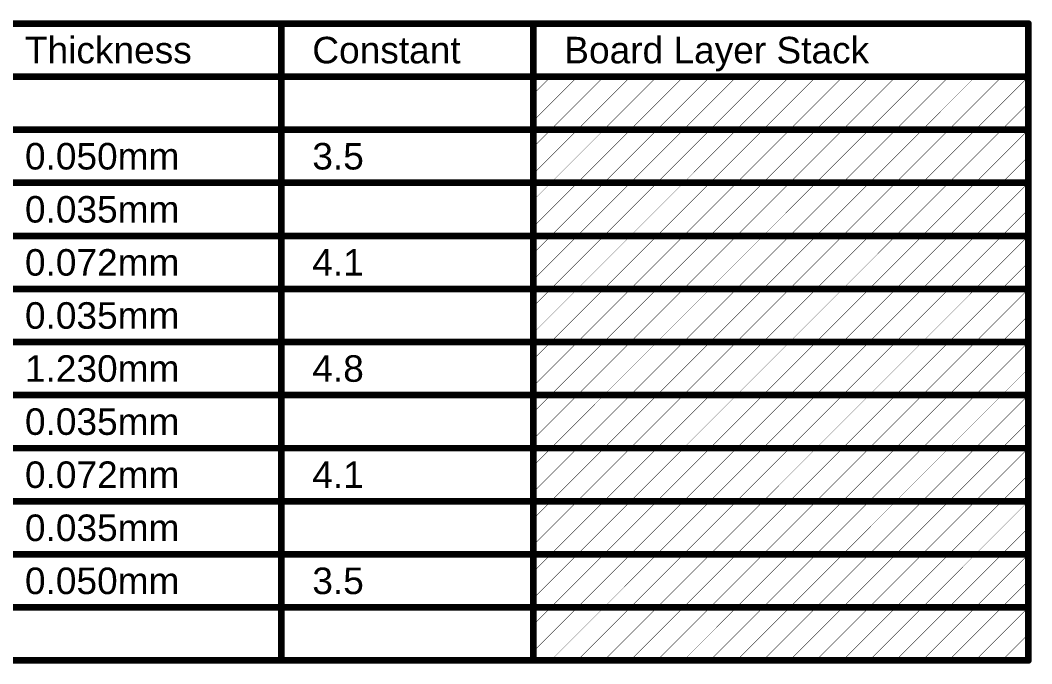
# Model space of a CAD drawing. Header units: inches. Extents: x -10 to 344, y -7 to 75.
# Drawn here: x 130.8 to 188.9, y 38.2 to 75.2 of the extents above; entities that cross this region are included whole.
import ezdxf

# ---------------------------------------------------------------- set-up
doc = ezdxf.new("R2010")
doc.units = ezdxf.units.IN
doc.layers.add('Dimensions', color=6, linetype='Continuous')
doc.styles.add('Arial', font='', dxfattribs={"height": 0.2})
doc.styles.get('Arial').set_extended_font_data('Arial')

msp = doc.modelspace()

# ---------------------------------------------------------------- linework, layer by layer
at = {"layer": 'Dimensions'}
for points, const_width in [([(73.462, 75.006), (188.747, 75.006)], 0.381), ([(145.833, 38.43), (145.833, 75.006)], 0.381), ([(160.307, 38.43), (160.307, 75.006)], 0.381), ([(188.747, 38.43), (188.747, 75.006)], 0.381), ([(73.462, 71.958), (188.747, 71.958)], 0.381), ([(160.307, 69.426), (162.839, 71.958)], 0.0254), ([(160.307, 70.95), (161.315, 71.958)], 0.0254), ([(161.315, 68.91), (164.363, 71.958)], 0.0254), ([(162.839, 68.91), (165.887, 71.958)], 0.0254), ([(164.363, 68.91), (167.411, 71.958)], 0.0254), ([(165.887, 68.91), (168.935, 71.958)], 0.0254), ([(167.411, 68.91), (170.459, 71.958)], 0.0254), ([(168.935, 68.91), (171.983, 71.958)], 0.0254), ([(170.459, 68.91), (173.507, 71.958)], 0.0254), ([(171.983, 68.91), (175.031, 71.958)], 0.0254), ([(173.507, 68.91), (176.555, 71.958)], 0.0254), ([(175.031, 68.91), (178.079, 71.958)], 0.0254), ([(176.555, 68.91), (179.603, 71.958)], 0.0254), ([(178.079, 68.91), (181.127, 71.958)], 0.0254), ([(179.603, 68.91), (182.651, 71.958)], 0.0254), ([(181.127, 68.91), (184.175, 71.958)], 0.0254), ([(182.651, 68.91), (185.699, 71.958)], 0.0254), ([(184.175, 68.91), (187.223, 71.958)], 0.0254), ([(185.699, 68.91), (188.747, 71.958)], 0.0254), ([(187.223, 68.91), (188.747, 70.434)], 0.0254), ([(129.327, 68.91), (145.833, 68.91)], 0.381), ([(145.833, 68.91), (160.307, 68.91)], 0.381), ([(160.307, 68.91), (188.747, 68.91)], 0.381), ([(160.307, 66.378), (162.839, 68.91)], 0.0254), ([(160.307, 67.902), (161.315, 68.91)], 0.0254), ([(161.315, 65.862), (164.363, 68.91)], 0.0254), ([(162.839, 65.862), (165.887, 68.91)], 0.0254), ([(164.363, 65.862), (167.411, 68.91)], 0.0254), ([(165.887, 65.862), (168.935, 68.91)], 0.0254), ([(167.411, 65.862), (170.459, 68.91)], 0.0254), ([(168.935, 65.862), (171.983, 68.91)], 0.0254), ([(170.459, 65.862), (173.507, 68.91)], 0.0254), ([(171.983, 65.862), (175.031, 68.91)], 0.0254), ([(173.507, 65.862), (176.555, 68.91)], 0.0254), ([(175.031, 65.862), (178.079, 68.91)], 0.0254), ([(176.555, 65.862), (179.603, 68.91)], 0.0254), ([(178.079, 65.862), (181.127, 68.91)], 0.0254), ([(179.603, 65.862), (182.651, 68.91)], 0.0254), ([(181.127, 65.862), (184.175, 68.91)], 0.0254), ([(182.651, 65.862), (185.699, 68.91)], 0.0254), ([(184.175, 65.862), (187.223, 68.91)], 0.0254), ([(185.699, 65.862), (188.747, 68.91)], 0.0254), ([(187.223, 65.862), (188.747, 67.386)], 0.0254), ([(129.327, 65.862), (145.833, 65.862)], 0.381), ([(145.833, 65.862), (160.307, 65.862)], 0.381), ([(160.307, 65.862), (188.747, 65.862)], 0.381), ([(160.307, 63.33), (162.839, 65.862)], 0.0254), ([(160.307, 64.854), (161.315, 65.862)], 0.0254), ([(161.315, 62.814), (164.363, 65.862)], 0.0254), ([(162.839, 62.814), (165.887, 65.862)], 0.0254), ([(164.363, 62.814), (167.411, 65.862)], 0.0254), ([(165.887, 62.814), (168.935, 65.862)], 0.0254), ([(167.411, 62.814), (170.459, 65.862)], 0.0254), ([(168.935, 62.814), (171.983, 65.862)], 0.0254), ([(170.459, 62.814), (173.507, 65.862)], 0.0254), ([(171.983, 62.814), (175.031, 65.862)], 0.0254), ([(173.507, 62.814), (176.555, 65.862)], 0.0254), ([(175.031, 62.814), (178.079, 65.862)], 0.0254), ([(176.555, 62.814), (179.603, 65.862)], 0.0254), ([(178.079, 62.814), (181.127, 65.862)], 0.0254), ([(179.603, 62.814), (182.651, 65.862)], 0.0254), ([(181.127, 62.814), (184.175, 65.862)], 0.0254), ([(182.651, 62.814), (185.699, 65.862)], 0.0254), ([(184.175, 62.814), (187.223, 65.862)], 0.0254), ([(185.699, 62.814), (188.747, 65.862)], 0.0254), ([(187.223, 62.814), (188.747, 64.338)], 0.0254), ([(129.327, 62.814), (145.833, 62.814)], 0.381), ([(145.833, 62.814), (160.307, 62.814)], 0.381), ([(160.307, 62.814), (188.747, 62.814)], 0.381), ([(160.307, 60.282), (162.839, 62.814)], 0.0254), ([(160.307, 61.806), (161.315, 62.814)], 0.0254), ([(161.315, 59.766), (164.363, 62.814)], 0.0254), ([(162.839, 59.766), (165.887, 62.814)], 0.0254), ([(164.363, 59.766), (167.411, 62.814)], 0.0254), ([(165.887, 59.766), (168.935, 62.814)], 0.0254), ([(167.411, 59.766), (170.459, 62.814)], 0.0254), ([(168.935, 59.766), (171.983, 62.814)], 0.0254), ([(170.459, 59.766), (173.507, 62.814)], 0.0254), ([(171.983, 59.766), (175.031, 62.814)], 0.0254), ([(173.507, 59.766), (176.555, 62.814)], 0.0254), ([(175.031, 59.766), (178.079, 62.814)], 0.0254), ([(176.555, 59.766), (179.603, 62.814)], 0.0254), ([(178.079, 59.766), (181.127, 62.814)], 0.0254), ([(179.603, 59.766), (182.651, 62.814)], 0.0254), ([(181.127, 59.766), (184.175, 62.814)], 0.0254), ([(182.651, 59.766), (185.699, 62.814)], 0.0254), ([(184.175, 59.766), (187.223, 62.814)], 0.0254), ([(185.699, 59.766), (188.747, 62.814)], 0.0254), ([(187.223, 59.766), (188.747, 61.29)], 0.0254), ([(129.327, 59.766), (145.833, 59.766)], 0.381), ([(145.833, 59.766), (160.307, 59.766)], 0.381), ([(160.307, 59.766), (188.747, 59.766)], 0.381), ([(160.307, 57.234), (162.839, 59.766)], 0.0254), ([(160.307, 58.758), (161.315, 59.766)], 0.0254), ([(161.315, 56.718), (164.363, 59.766)], 0.0254), ([(162.839, 56.718), (165.887, 59.766)], 0.0254), ([(164.363, 56.718), (167.411, 59.766)], 0.0254), ([(165.887, 56.718), (168.935, 59.766)], 0.0254), ([(167.411, 56.718), (170.459, 59.766)], 0.0254), ([(168.935, 56.718), (171.983, 59.766)], 0.0254), ([(170.459, 56.718), (173.507, 59.766)], 0.0254), ([(171.983, 56.718), (175.031, 59.766)], 0.0254), ([(173.507, 56.718), (176.555, 59.766)], 0.0254), ([(175.031, 56.718), (178.079, 59.766)], 0.0254), ([(176.555, 56.718), (179.603, 59.766)], 0.0254), ([(178.079, 56.718), (181.127, 59.766)], 0.0254), ([(179.603, 56.718), (182.651, 59.766)], 0.0254), ([(181.127, 56.718), (184.175, 59.766)], 0.0254), ([(182.651, 56.718), (185.699, 59.766)], 0.0254), ([(184.175, 56.718), (187.223, 59.766)], 0.0254), ([(185.699, 56.718), (188.747, 59.766)], 0.0254), ([(187.223, 56.718), (188.747, 58.242)], 0.0254), ([(129.327, 56.718), (145.833, 56.718)], 0.381), ([(145.833, 56.718), (160.307, 56.718)], 0.381), ([(160.307, 56.718), (188.747, 56.718)], 0.381), ([(160.307, 54.186), (162.839, 56.718)], 0.0254), ([(160.307, 55.71), (161.315, 56.718)], 0.0254), ([(161.315, 53.67), (164.363, 56.718)], 0.0254), ([(162.839, 53.67), (165.887, 56.718)], 0.0254), ([(164.363, 53.67), (167.411, 56.718)], 0.0254), ([(165.887, 53.67), (168.935, 56.718)], 0.0254), ([(167.411, 53.67), (170.459, 56.718)], 0.0254), ([(168.935, 53.67), (171.983, 56.718)], 0.0254), ([(170.459, 53.67), (173.507, 56.718)], 0.0254), ([(171.983, 53.67), (175.031, 56.718)], 0.0254), ([(173.507, 53.67), (176.555, 56.718)], 0.0254), ([(175.031, 53.67), (178.079, 56.718)], 0.0254), ([(176.555, 53.67), (179.603, 56.718)], 0.0254), ([(178.079, 53.67), (181.127, 56.718)], 0.0254), ([(179.603, 53.67), (182.651, 56.718)], 0.0254), ([(181.127, 53.67), (184.175, 56.718)], 0.0254), ([(182.651, 53.67), (185.699, 56.718)], 0.0254), ([(184.175, 53.67), (187.223, 56.718)], 0.0254), ([(185.699, 53.67), (188.747, 56.718)], 0.0254), ([(187.223, 53.67), (188.747, 55.194)], 0.0254), ([(129.327, 53.67), (145.833, 53.67)], 0.381), ([(145.833, 53.67), (160.307, 53.67)], 0.381), ([(160.307, 53.67), (188.747, 53.67)], 0.381), ([(160.307, 51.138), (162.839, 53.67)], 0.0254), ([(160.307, 52.662), (161.315, 53.67)], 0.0254), ([(161.315, 50.622), (164.363, 53.67)], 0.0254), ([(162.839, 50.622), (165.887, 53.67)], 0.0254), ([(164.363, 50.622), (167.411, 53.67)], 0.0254), ([(165.887, 50.622), (168.935, 53.67)], 0.0254), ([(167.411, 50.622), (170.459, 53.67)], 0.0254), ([(168.935, 50.622), (171.983, 53.67)], 0.0254), ([(170.459, 50.622), (173.507, 53.67)], 0.0254), ([(171.983, 50.622), (175.031, 53.67)], 0.0254), ([(173.507, 50.622), (176.555, 53.67)], 0.0254), ([(175.031, 50.622), (178.079, 53.67)], 0.0254), ([(176.555, 50.622), (179.603, 53.67)], 0.0254), ([(178.079, 50.622), (181.127, 53.67)], 0.0254), ([(179.603, 50.622), (182.651, 53.67)], 0.0254), ([(181.127, 50.622), (184.175, 53.67)], 0.0254), ([(182.651, 50.622), (185.699, 53.67)], 0.0254), ([(184.175, 50.622), (187.223, 53.67)], 0.0254), ([(185.699, 50.622), (188.747, 53.67)], 0.0254), ([(187.223, 50.622), (188.747, 52.146)], 0.0254), ([(129.327, 50.622), (145.833, 50.622)], 0.381), ([(145.833, 50.622), (160.307, 50.622)], 0.381), ([(160.307, 50.622), (188.747, 50.622)], 0.381), ([(160.307, 48.09), (162.839, 50.622)], 0.0254), ([(160.307, 49.614), (161.315, 50.622)], 0.0254), ([(161.315, 47.574), (164.363, 50.622)], 0.0254), ([(162.839, 47.574), (165.887, 50.622)], 0.0254), ([(164.363, 47.574), (167.411, 50.622)], 0.0254), ([(165.887, 47.574), (168.935, 50.622)], 0.0254), ([(167.411, 47.574), (170.459, 50.622)], 0.0254), ([(168.935, 47.574), (171.983, 50.622)], 0.0254), ([(170.459, 47.574), (173.507, 50.622)], 0.0254), ([(171.983, 47.574), (175.031, 50.622)], 0.0254), ([(173.507, 47.574), (176.555, 50.622)], 0.0254), ([(175.031, 47.574), (178.079, 50.622)], 0.0254), ([(176.555, 47.574), (179.603, 50.622)], 0.0254), ([(178.079, 47.574), (181.127, 50.622)], 0.0254), ([(179.603, 47.574), (182.651, 50.622)], 0.0254), ([(181.127, 47.574), (184.175, 50.622)], 0.0254), ([(182.651, 47.574), (185.699, 50.622)], 0.0254), ([(184.175, 47.574), (187.223, 50.622)], 0.0254), ([(185.699, 47.574), (188.747, 50.622)], 0.0254), ([(187.223, 47.574), (188.747, 49.098)], 0.0254), ([(129.327, 47.574), (145.833, 47.574)], 0.381), ([(145.833, 47.574), (160.307, 47.574)], 0.381), ([(160.307, 47.574), (188.747, 47.574)], 0.381), ([(160.307, 45.042), (162.839, 47.574)], 0.0254), ([(160.307, 46.566), (161.315, 47.574)], 0.0254), ([(161.315, 44.526), (164.363, 47.574)], 0.0254), ([(162.839, 44.526), (165.887, 47.574)], 0.0254), ([(164.363, 44.526), (167.411, 47.574)], 0.0254), ([(165.887, 44.526), (168.935, 47.574)], 0.0254), ([(167.411, 44.526), (170.459, 47.574)], 0.0254), ([(168.935, 44.526), (171.983, 47.574)], 0.0254), ([(170.459, 44.526), (173.507, 47.574)], 0.0254), ([(171.983, 44.526), (175.031, 47.574)], 0.0254), ([(173.507, 44.526), (176.555, 47.574)], 0.0254), ([(175.031, 44.526), (178.079, 47.574)], 0.0254), ([(176.555, 44.526), (179.603, 47.574)], 0.0254), ([(178.079, 44.526), (181.127, 47.574)], 0.0254), ([(179.603, 44.526), (182.651, 47.574)], 0.0254), ([(181.127, 44.526), (184.175, 47.574)], 0.0254), ([(182.651, 44.526), (185.699, 47.574)], 0.0254), ([(184.175, 44.526), (187.223, 47.574)], 0.0254), ([(185.699, 44.526), (188.747, 47.574)], 0.0254), ([(187.223, 44.526), (188.747, 46.05)], 0.0254), ([(129.327, 44.526), (145.833, 44.526)], 0.381), ([(145.833, 44.526), (160.307, 44.526)], 0.381), ([(160.307, 44.526), (188.747, 44.526)], 0.381), ([(160.307, 41.994), (162.839, 44.526)], 0.0254), ([(160.307, 43.518), (161.315, 44.526)], 0.0254), ([(161.315, 41.478), (164.363, 44.526)], 0.0254), ([(162.839, 41.478), (165.887, 44.526)], 0.0254), ([(164.363, 41.478), (167.411, 44.526)], 0.0254), ([(165.887, 41.478), (168.935, 44.526)], 0.0254), ([(167.411, 41.478), (170.459, 44.526)], 0.0254), ([(168.935, 41.478), (171.983, 44.526)], 0.0254), ([(170.459, 41.478), (173.507, 44.526)], 0.0254), ([(171.983, 41.478), (175.031, 44.526)], 0.0254), ([(173.507, 41.478), (176.555, 44.526)], 0.0254), ([(175.031, 41.478), (178.079, 44.526)], 0.0254), ([(176.555, 41.478), (179.603, 44.526)], 0.0254), ([(178.079, 41.478), (181.127, 44.526)], 0.0254), ([(179.603, 41.478), (182.651, 44.526)], 0.0254), ([(181.127, 41.478), (184.175, 44.526)], 0.0254), ([(182.651, 41.478), (185.699, 44.526)], 0.0254), ([(184.175, 41.478), (187.223, 44.526)], 0.0254), ([(185.699, 41.478), (188.747, 44.526)], 0.0254), ([(187.223, 41.478), (188.747, 43.002)], 0.0254), ([(129.327, 41.478), (145.833, 41.478)], 0.381), ([(145.833, 41.478), (160.307, 41.478)], 0.381), ([(160.307, 41.478), (188.747, 41.478)], 0.381), ([(160.307, 38.946), (162.839, 41.478)], 0.0254), ([(160.307, 40.47), (161.315, 41.478)], 0.0254), ([(161.315, 38.43), (164.363, 41.478)], 0.0254), ([(162.839, 38.43), (165.887, 41.478)], 0.0254), ([(164.363, 38.43), (167.411, 41.478)], 0.0254), ([(165.887, 38.43), (168.935, 41.478)], 0.0254), ([(167.411, 38.43), (170.459, 41.478)], 0.0254), ([(168.935, 38.43), (171.983, 41.478)], 0.0254), ([(170.459, 38.43), (173.507, 41.478)], 0.0254), ([(171.983, 38.43), (175.031, 41.478)], 0.0254), ([(173.507, 38.43), (176.555, 41.478)], 0.0254), ([(175.031, 38.43), (178.079, 41.478)], 0.0254), ([(176.555, 38.43), (179.603, 41.478)], 0.0254), ([(178.079, 38.43), (181.127, 41.478)], 0.0254), ([(179.603, 38.43), (182.651, 41.478)], 0.0254), ([(181.127, 38.43), (184.175, 41.478)], 0.0254), ([(182.651, 38.43), (185.699, 41.478)], 0.0254), ([(184.175, 38.43), (187.223, 41.478)], 0.0254), ([(185.699, 38.43), (188.747, 41.478)], 0.0254), ([(187.223, 38.43), (188.747, 39.954)], 0.0254), ([(129.327, 38.43), (145.833, 38.43)], 0.381), ([(145.833, 38.43), (160.307, 38.43)], 0.381), ([(160.307, 38.43), (188.747, 38.43)], 0.381)]:
    msp.add_lwpolyline(points, dxfattribs=dict(at, const_width=const_width))
for points, const_width in [([(145.738, 75.006, 1), (145.928, 75.006, 1)], 0.191), ([(160.212, 75.006, 1), (160.403, 75.006, 1)], 0.191), ([(188.652, 75.006, 1), (188.843, 75.006, 1)], 0.191), ([(188.652, 75.006, 1), (188.843, 75.006, 1)], 0.191), ([(188.652, 71.958, 1), (188.843, 71.958, 1)], 0.191), ([(161.309, 71.958, 1), (161.322, 71.958, 1)], 0.0127), ([(162.833, 71.958, 1), (162.846, 71.958, 1)], 0.0127), ([(164.357, 71.958, 1), (164.37, 71.958, 1)], 0.0127), ([(165.881, 71.958, 1), (165.894, 71.958, 1)], 0.0127), ([(167.405, 71.958, 1), (167.418, 71.958, 1)], 0.0127), ([(168.929, 71.958, 1), (168.942, 71.958, 1)], 0.0127), ([(170.453, 71.958, 1), (170.466, 71.958, 1)], 0.0127), ([(171.977, 71.958, 1), (171.99, 71.958, 1)], 0.0127), ([(173.501, 71.958, 1), (173.514, 71.958, 1)], 0.0127), ([(175.025, 71.958, 1), (175.038, 71.958, 1)], 0.0127), ([(176.549, 71.958, 1), (176.562, 71.958, 1)], 0.0127), ([(178.073, 71.958, 1), (178.086, 71.958, 1)], 0.0127), ([(179.597, 71.958, 1), (179.61, 71.958, 1)], 0.0127), ([(181.121, 71.958, 1), (181.134, 71.958, 1)], 0.0127), ([(182.645, 71.958, 1), (182.658, 71.958, 1)], 0.0127), ([(184.169, 71.958, 1), (184.182, 71.958, 1)], 0.0127), ([(185.693, 71.958, 1), (185.706, 71.958, 1)], 0.0127), ([(187.217, 71.958, 1), (187.23, 71.958, 1)], 0.0127), ([(188.741, 71.958, 1), (188.754, 71.958, 1)], 0.0127), ([(160.301, 70.95, 1), (160.314, 70.95, 1)], 0.0127), ([(188.741, 70.434, 1), (188.754, 70.434, 1)], 0.0127), ([(160.301, 69.426, 1), (160.314, 69.426, 1)], 0.0127), ([(145.738, 68.91, 1), (145.928, 68.91, 1)], 0.191), ([(145.738, 68.91, 1), (145.928, 68.91, 1)], 0.191), ([(160.212, 68.91, 1), (160.403, 68.91, 1)], 0.191), ([(160.212, 68.91, 1), (160.403, 68.91, 1)], 0.191), ([(161.309, 68.91, 1), (161.322, 68.91, 1)], 0.0127), ([(161.309, 68.91, 1), (161.322, 68.91, 1)], 0.0127), ([(162.833, 68.91, 1), (162.846, 68.91, 1)], 0.0127), ([(162.833, 68.91, 1), (162.846, 68.91, 1)], 0.0127), ([(164.357, 68.91, 1), (164.37, 68.91, 1)], 0.0127), ([(164.357, 68.91, 1), (164.37, 68.91, 1)], 0.0127), ([(165.881, 68.91, 1), (165.894, 68.91, 1)], 0.0127), ([(165.881, 68.91, 1), (165.894, 68.91, 1)], 0.0127), ([(167.405, 68.91, 1), (167.418, 68.91, 1)], 0.0127), ([(167.405, 68.91, 1), (167.418, 68.91, 1)], 0.0127), ([(168.929, 68.91, 1), (168.942, 68.91, 1)], 0.0127), ([(168.929, 68.91, 1), (168.942, 68.91, 1)], 0.0127), ([(170.453, 68.91, 1), (170.466, 68.91, 1)], 0.0127), ([(170.453, 68.91, 1), (170.466, 68.91, 1)], 0.0127), ([(171.977, 68.91, 1), (171.99, 68.91, 1)], 0.0127), ([(171.977, 68.91, 1), (171.99, 68.91, 1)], 0.0127), ([(173.501, 68.91, 1), (173.514, 68.91, 1)], 0.0127), ([(173.501, 68.91, 1), (173.514, 68.91, 1)], 0.0127), ([(175.025, 68.91, 1), (175.038, 68.91, 1)], 0.0127), ([(175.025, 68.91, 1), (175.038, 68.91, 1)], 0.0127), ([(176.549, 68.91, 1), (176.562, 68.91, 1)], 0.0127), ([(176.549, 68.91, 1), (176.562, 68.91, 1)], 0.0127), ([(178.073, 68.91, 1), (178.086, 68.91, 1)], 0.0127), ([(178.073, 68.91, 1), (178.086, 68.91, 1)], 0.0127), ([(179.597, 68.91, 1), (179.61, 68.91, 1)], 0.0127), ([(179.597, 68.91, 1), (179.61, 68.91, 1)], 0.0127), ([(181.121, 68.91, 1), (181.134, 68.91, 1)], 0.0127), ([(181.121, 68.91, 1), (181.134, 68.91, 1)], 0.0127), ([(182.645, 68.91, 1), (182.658, 68.91, 1)], 0.0127), ([(182.645, 68.91, 1), (182.658, 68.91, 1)], 0.0127), ([(184.169, 68.91, 1), (184.182, 68.91, 1)], 0.0127), ([(184.169, 68.91, 1), (184.182, 68.91, 1)], 0.0127), ([(185.693, 68.91, 1), (185.706, 68.91, 1)], 0.0127), ([(185.693, 68.91, 1), (185.706, 68.91, 1)], 0.0127), ([(187.217, 68.91, 1), (187.23, 68.91, 1)], 0.0127), ([(187.217, 68.91, 1), (187.23, 68.91, 1)], 0.0127), ([(188.652, 68.91, 1), (188.843, 68.91, 1)], 0.191), ([(188.741, 68.91, 1), (188.754, 68.91, 1)], 0.0127), ([(160.301, 67.902, 1), (160.314, 67.902, 1)], 0.0127), ([(188.741, 67.386, 1), (188.754, 67.386, 1)], 0.0127), ([(160.301, 66.378, 1), (160.314, 66.378, 1)], 0.0127), ([(145.738, 65.862, 1), (145.928, 65.862, 1)], 0.191), ([(145.738, 65.862, 1), (145.928, 65.862, 1)], 0.191), ([(160.212, 65.862, 1), (160.403, 65.862, 1)], 0.191), ([(160.212, 65.862, 1), (160.403, 65.862, 1)], 0.191), ([(161.309, 65.862, 1), (161.322, 65.862, 1)], 0.0127), ([(161.309, 65.862, 1), (161.322, 65.862, 1)], 0.0127), ([(162.833, 65.862, 1), (162.846, 65.862, 1)], 0.0127), ([(162.833, 65.862, 1), (162.846, 65.862, 1)], 0.0127), ([(164.357, 65.862, 1), (164.37, 65.862, 1)], 0.0127), ([(164.357, 65.862, 1), (164.37, 65.862, 1)], 0.0127), ([(165.881, 65.862, 1), (165.894, 65.862, 1)], 0.0127), ([(165.881, 65.862, 1), (165.894, 65.862, 1)], 0.0127), ([(167.405, 65.862, 1), (167.418, 65.862, 1)], 0.0127), ([(167.405, 65.862, 1), (167.418, 65.862, 1)], 0.0127), ([(168.929, 65.862, 1), (168.942, 65.862, 1)], 0.0127), ([(168.929, 65.862, 1), (168.942, 65.862, 1)], 0.0127), ([(170.453, 65.862, 1), (170.466, 65.862, 1)], 0.0127), ([(170.453, 65.862, 1), (170.466, 65.862, 1)], 0.0127), ([(171.977, 65.862, 1), (171.99, 65.862, 1)], 0.0127), ([(171.977, 65.862, 1), (171.99, 65.862, 1)], 0.0127), ([(173.501, 65.862, 1), (173.514, 65.862, 1)], 0.0127), ([(173.501, 65.862, 1), (173.514, 65.862, 1)], 0.0127), ([(175.025, 65.862, 1), (175.038, 65.862, 1)], 0.0127), ([(175.025, 65.862, 1), (175.038, 65.862, 1)], 0.0127), ([(176.549, 65.862, 1), (176.562, 65.862, 1)], 0.0127), ([(176.549, 65.862, 1), (176.562, 65.862, 1)], 0.0127), ([(178.073, 65.862, 1), (178.086, 65.862, 1)], 0.0127), ([(178.073, 65.862, 1), (178.086, 65.862, 1)], 0.0127), ([(179.597, 65.862, 1), (179.61, 65.862, 1)], 0.0127), ([(179.597, 65.862, 1), (179.61, 65.862, 1)], 0.0127), ([(181.121, 65.862, 1), (181.134, 65.862, 1)], 0.0127), ([(181.121, 65.862, 1), (181.134, 65.862, 1)], 0.0127), ([(182.645, 65.862, 1), (182.658, 65.862, 1)], 0.0127), ([(182.645, 65.862, 1), (182.658, 65.862, 1)], 0.0127), ([(184.169, 65.862, 1), (184.182, 65.862, 1)], 0.0127), ([(184.169, 65.862, 1), (184.182, 65.862, 1)], 0.0127), ([(185.693, 65.862, 1), (185.706, 65.862, 1)], 0.0127), ([(185.693, 65.862, 1), (185.706, 65.862, 1)], 0.0127), ([(187.217, 65.862, 1), (187.23, 65.862, 1)], 0.0127), ([(187.217, 65.862, 1), (187.23, 65.862, 1)], 0.0127), ([(188.652, 65.862, 1), (188.843, 65.862, 1)], 0.191), ([(188.741, 65.862, 1), (188.754, 65.862, 1)], 0.0127), ([(160.301, 64.854, 1), (160.314, 64.854, 1)], 0.0127), ([(188.741, 64.338, 1), (188.754, 64.338, 1)], 0.0127), ([(160.301, 63.33, 1), (160.314, 63.33, 1)], 0.0127), ([(145.738, 62.814, 1), (145.928, 62.814, 1)], 0.191), ([(145.738, 62.814, 1), (145.928, 62.814, 1)], 0.191), ([(160.212, 62.814, 1), (160.403, 62.814, 1)], 0.191), ([(160.212, 62.814, 1), (160.403, 62.814, 1)], 0.191), ([(161.309, 62.814, 1), (161.322, 62.814, 1)], 0.0127), ([(161.309, 62.814, 1), (161.322, 62.814, 1)], 0.0127), ([(162.833, 62.814, 1), (162.846, 62.814, 1)], 0.0127), ([(162.833, 62.814, 1), (162.846, 62.814, 1)], 0.0127), ([(164.357, 62.814, 1), (164.37, 62.814, 1)], 0.0127), ([(164.357, 62.814, 1), (164.37, 62.814, 1)], 0.0127), ([(165.881, 62.814, 1), (165.894, 62.814, 1)], 0.0127), ([(165.881, 62.814, 1), (165.894, 62.814, 1)], 0.0127), ([(167.405, 62.814, 1), (167.418, 62.814, 1)], 0.0127), ([(167.405, 62.814, 1), (167.418, 62.814, 1)], 0.0127), ([(168.929, 62.814, 1), (168.942, 62.814, 1)], 0.0127), ([(168.929, 62.814, 1), (168.942, 62.814, 1)], 0.0127), ([(170.453, 62.814, 1), (170.466, 62.814, 1)], 0.0127), ([(170.453, 62.814, 1), (170.466, 62.814, 1)], 0.0127), ([(171.977, 62.814, 1), (171.99, 62.814, 1)], 0.0127), ([(171.977, 62.814, 1), (171.99, 62.814, 1)], 0.0127), ([(173.501, 62.814, 1), (173.514, 62.814, 1)], 0.0127), ([(173.501, 62.814, 1), (173.514, 62.814, 1)], 0.0127), ([(175.025, 62.814, 1), (175.038, 62.814, 1)], 0.0127), ([(175.025, 62.814, 1), (175.038, 62.814, 1)], 0.0127), ([(176.549, 62.814, 1), (176.562, 62.814, 1)], 0.0127), ([(176.549, 62.814, 1), (176.562, 62.814, 1)], 0.0127), ([(178.073, 62.814, 1), (178.086, 62.814, 1)], 0.0127), ([(178.073, 62.814, 1), (178.086, 62.814, 1)], 0.0127), ([(179.597, 62.814, 1), (179.61, 62.814, 1)], 0.0127), ([(179.597, 62.814, 1), (179.61, 62.814, 1)], 0.0127), ([(181.121, 62.814, 1), (181.134, 62.814, 1)], 0.0127), ([(181.121, 62.814, 1), (181.134, 62.814, 1)], 0.0127), ([(182.645, 62.814, 1), (182.658, 62.814, 1)], 0.0127), ([(182.645, 62.814, 1), (182.658, 62.814, 1)], 0.0127), ([(184.169, 62.814, 1), (184.182, 62.814, 1)], 0.0127), ([(184.169, 62.814, 1), (184.182, 62.814, 1)], 0.0127), ([(185.693, 62.814, 1), (185.706, 62.814, 1)], 0.0127), ([(185.693, 62.814, 1), (185.706, 62.814, 1)], 0.0127), ([(187.217, 62.814, 1), (187.23, 62.814, 1)], 0.0127), ([(187.217, 62.814, 1), (187.23, 62.814, 1)], 0.0127), ([(188.652, 62.814, 1), (188.843, 62.814, 1)], 0.191), ([(188.741, 62.814, 1), (188.754, 62.814, 1)], 0.0127), ([(160.301, 61.806, 1), (160.314, 61.806, 1)], 0.0127), ([(188.741, 61.29, 1), (188.754, 61.29, 1)], 0.0127), ([(145.738, 59.766, 1), (145.928, 59.766, 1)], 0.191), ([(145.738, 59.766, 1), (145.928, 59.766, 1)], 0.191), ([(160.212, 59.766, 1), (160.403, 59.766, 1)], 0.191), ([(160.212, 59.766, 1), (160.403, 59.766, 1)], 0.191), ([(160.301, 60.282, 1), (160.314, 60.282, 1)], 0.0127), ([(188.652, 59.766, 1), (188.843, 59.766, 1)], 0.191), ([(161.309, 59.766, 1), (161.322, 59.766, 1)], 0.0127), ([(161.309, 59.766, 1), (161.322, 59.766, 1)], 0.0127), ([(162.833, 59.766, 1), (162.846, 59.766, 1)], 0.0127), ([(162.833, 59.766, 1), (162.846, 59.766, 1)], 0.0127), ([(164.357, 59.766, 1), (164.37, 59.766, 1)], 0.0127), ([(164.357, 59.766, 1), (164.37, 59.766, 1)], 0.0127), ([(165.881, 59.766, 1), (165.894, 59.766, 1)], 0.0127), ([(165.881, 59.766, 1), (165.894, 59.766, 1)], 0.0127), ([(167.405, 59.766, 1), (167.418, 59.766, 1)], 0.0127), ([(167.405, 59.766, 1), (167.418, 59.766, 1)], 0.0127), ([(168.929, 59.766, 1), (168.942, 59.766, 1)], 0.0127), ([(168.929, 59.766, 1), (168.942, 59.766, 1)], 0.0127), ([(170.453, 59.766, 1), (170.466, 59.766, 1)], 0.0127), ([(170.453, 59.766, 1), (170.466, 59.766, 1)], 0.0127), ([(171.977, 59.766, 1), (171.99, 59.766, 1)], 0.0127), ([(171.977, 59.766, 1), (171.99, 59.766, 1)], 0.0127), ([(173.501, 59.766, 1), (173.514, 59.766, 1)], 0.0127), ([(173.501, 59.766, 1), (173.514, 59.766, 1)], 0.0127), ([(175.025, 59.766, 1), (175.038, 59.766, 1)], 0.0127), ([(175.025, 59.766, 1), (175.038, 59.766, 1)], 0.0127), ([(176.549, 59.766, 1), (176.562, 59.766, 1)], 0.0127), ([(176.549, 59.766, 1), (176.562, 59.766, 1)], 0.0127), ([(178.073, 59.766, 1), (178.086, 59.766, 1)], 0.0127), ([(178.073, 59.766, 1), (178.086, 59.766, 1)], 0.0127), ([(179.597, 59.766, 1), (179.61, 59.766, 1)], 0.0127), ([(179.597, 59.766, 1), (179.61, 59.766, 1)], 0.0127), ([(181.121, 59.766, 1), (181.134, 59.766, 1)], 0.0127), ([(181.121, 59.766, 1), (181.134, 59.766, 1)], 0.0127), ([(182.645, 59.766, 1), (182.658, 59.766, 1)], 0.0127), ([(182.645, 59.766, 1), (182.658, 59.766, 1)], 0.0127), ([(184.169, 59.766, 1), (184.182, 59.766, 1)], 0.0127), ([(184.169, 59.766, 1), (184.182, 59.766, 1)], 0.0127), ([(185.693, 59.766, 1), (185.706, 59.766, 1)], 0.0127), ([(185.693, 59.766, 1), (185.706, 59.766, 1)], 0.0127), ([(187.217, 59.766, 1), (187.23, 59.766, 1)], 0.0127), ([(187.217, 59.766, 1), (187.23, 59.766, 1)], 0.0127), ([(188.741, 59.766, 1), (188.754, 59.766, 1)], 0.0127), ([(160.301, 58.758, 1), (160.314, 58.758, 1)], 0.0127), ([(188.741, 58.242, 1), (188.754, 58.242, 1)], 0.0127), ([(160.301, 57.234, 1), (160.314, 57.234, 1)], 0.0127), ([(145.738, 56.718, 1), (145.928, 56.718, 1)], 0.191), ([(145.738, 56.718, 1), (145.928, 56.718, 1)], 0.191), ([(160.212, 56.718, 1), (160.403, 56.718, 1)], 0.191), ([(160.212, 56.718, 1), (160.403, 56.718, 1)], 0.191), ([(161.309, 56.718, 1), (161.322, 56.718, 1)], 0.0127), ([(161.309, 56.718, 1), (161.322, 56.718, 1)], 0.0127), ([(162.833, 56.718, 1), (162.846, 56.718, 1)], 0.0127), ([(162.833, 56.718, 1), (162.846, 56.718, 1)], 0.0127), ([(164.357, 56.718, 1), (164.37, 56.718, 1)], 0.0127), ([(164.357, 56.718, 1), (164.37, 56.718, 1)], 0.0127), ([(165.881, 56.718, 1), (165.894, 56.718, 1)], 0.0127), ([(165.881, 56.718, 1), (165.894, 56.718, 1)], 0.0127), ([(167.405, 56.718, 1), (167.418, 56.718, 1)], 0.0127), ([(167.405, 56.718, 1), (167.418, 56.718, 1)], 0.0127), ([(168.929, 56.718, 1), (168.942, 56.718, 1)], 0.0127), ([(168.929, 56.718, 1), (168.942, 56.718, 1)], 0.0127), ([(170.453, 56.718, 1), (170.466, 56.718, 1)], 0.0127), ([(170.453, 56.718, 1), (170.466, 56.718, 1)], 0.0127), ([(171.977, 56.718, 1), (171.99, 56.718, 1)], 0.0127), ([(171.977, 56.718, 1), (171.99, 56.718, 1)], 0.0127), ([(173.501, 56.718, 1), (173.514, 56.718, 1)], 0.0127), ([(173.501, 56.718, 1), (173.514, 56.718, 1)], 0.0127), ([(175.025, 56.718, 1), (175.038, 56.718, 1)], 0.0127), ([(175.025, 56.718, 1), (175.038, 56.718, 1)], 0.0127), ([(176.549, 56.718, 1), (176.562, 56.718, 1)], 0.0127), ([(176.549, 56.718, 1), (176.562, 56.718, 1)], 0.0127), ([(178.073, 56.718, 1), (178.086, 56.718, 1)], 0.0127), ([(178.073, 56.718, 1), (178.086, 56.718, 1)], 0.0127), ([(179.597, 56.718, 1), (179.61, 56.718, 1)], 0.0127), ([(179.597, 56.718, 1), (179.61, 56.718, 1)], 0.0127), ([(181.121, 56.718, 1), (181.134, 56.718, 1)], 0.0127), ([(181.121, 56.718, 1), (181.134, 56.718, 1)], 0.0127), ([(182.645, 56.718, 1), (182.658, 56.718, 1)], 0.0127), ([(182.645, 56.718, 1), (182.658, 56.718, 1)], 0.0127), ([(184.169, 56.718, 1), (184.182, 56.718, 1)], 0.0127), ([(184.169, 56.718, 1), (184.182, 56.718, 1)], 0.0127), ([(185.693, 56.718, 1), (185.706, 56.718, 1)], 0.0127), ([(185.693, 56.718, 1), (185.706, 56.718, 1)], 0.0127), ([(187.217, 56.718, 1), (187.23, 56.718, 1)], 0.0127), ([(187.217, 56.718, 1), (187.23, 56.718, 1)], 0.0127), ([(188.652, 56.718, 1), (188.843, 56.718, 1)], 0.191), ([(188.741, 56.718, 1), (188.754, 56.718, 1)], 0.0127), ([(160.301, 55.71, 1), (160.314, 55.71, 1)], 0.0127), ([(188.741, 55.194, 1), (188.754, 55.194, 1)], 0.0127), ([(160.301, 54.186, 1), (160.314, 54.186, 1)], 0.0127), ([(145.738, 53.67, 1), (145.928, 53.67, 1)], 0.191), ([(145.738, 53.67, 1), (145.928, 53.67, 1)], 0.191), ([(160.212, 53.67, 1), (160.403, 53.67, 1)], 0.191), ([(160.212, 53.67, 1), (160.403, 53.67, 1)], 0.191), ([(161.309, 53.67, 1), (161.322, 53.67, 1)], 0.0127), ([(161.309, 53.67, 1), (161.322, 53.67, 1)], 0.0127), ([(162.833, 53.67, 1), (162.846, 53.67, 1)], 0.0127), ([(162.833, 53.67, 1), (162.846, 53.67, 1)], 0.0127), ([(164.357, 53.67, 1), (164.37, 53.67, 1)], 0.0127), ([(164.357, 53.67, 1), (164.37, 53.67, 1)], 0.0127), ([(165.881, 53.67, 1), (165.894, 53.67, 1)], 0.0127), ([(165.881, 53.67, 1), (165.894, 53.67, 1)], 0.0127), ([(167.405, 53.67, 1), (167.418, 53.67, 1)], 0.0127), ([(167.405, 53.67, 1), (167.418, 53.67, 1)], 0.0127), ([(168.929, 53.67, 1), (168.942, 53.67, 1)], 0.0127), ([(168.929, 53.67, 1), (168.942, 53.67, 1)], 0.0127), ([(170.453, 53.67, 1), (170.466, 53.67, 1)], 0.0127), ([(170.453, 53.67, 1), (170.466, 53.67, 1)], 0.0127), ([(171.977, 53.67, 1), (171.99, 53.67, 1)], 0.0127), ([(171.977, 53.67, 1), (171.99, 53.67, 1)], 0.0127), ([(173.501, 53.67, 1), (173.514, 53.67, 1)], 0.0127), ([(173.501, 53.67, 1), (173.514, 53.67, 1)], 0.0127), ([(175.025, 53.67, 1), (175.038, 53.67, 1)], 0.0127), ([(175.025, 53.67, 1), (175.038, 53.67, 1)], 0.0127), ([(176.549, 53.67, 1), (176.562, 53.67, 1)], 0.0127), ([(176.549, 53.67, 1), (176.562, 53.67, 1)], 0.0127), ([(178.073, 53.67, 1), (178.086, 53.67, 1)], 0.0127), ([(178.073, 53.67, 1), (178.086, 53.67, 1)], 0.0127), ([(179.597, 53.67, 1), (179.61, 53.67, 1)], 0.0127), ([(179.597, 53.67, 1), (179.61, 53.67, 1)], 0.0127), ([(181.121, 53.67, 1), (181.134, 53.67, 1)], 0.0127), ([(181.121, 53.67, 1), (181.134, 53.67, 1)], 0.0127), ([(182.645, 53.67, 1), (182.658, 53.67, 1)], 0.0127), ([(182.645, 53.67, 1), (182.658, 53.67, 1)], 0.0127), ([(184.169, 53.67, 1), (184.182, 53.67, 1)], 0.0127), ([(184.169, 53.67, 1), (184.182, 53.67, 1)], 0.0127), ([(185.693, 53.67, 1), (185.706, 53.67, 1)], 0.0127), ([(185.693, 53.67, 1), (185.706, 53.67, 1)], 0.0127), ([(187.217, 53.67, 1), (187.23, 53.67, 1)], 0.0127), ([(187.217, 53.67, 1), (187.23, 53.67, 1)], 0.0127), ([(188.652, 53.67, 1), (188.843, 53.67, 1)], 0.191), ([(188.741, 53.67, 1), (188.754, 53.67, 1)], 0.0127), ([(160.301, 52.662, 1), (160.314, 52.662, 1)], 0.0127), ([(188.741, 52.146, 1), (188.754, 52.146, 1)], 0.0127), ([(160.301, 51.138, 1), (160.314, 51.138, 1)], 0.0127), ([(145.738, 50.622, 1), (145.928, 50.622, 1)], 0.191), ([(145.738, 50.622, 1), (145.928, 50.622, 1)], 0.191), ([(160.212, 50.622, 1), (160.403, 50.622, 1)], 0.191), ([(160.212, 50.622, 1), (160.403, 50.622, 1)], 0.191), ([(161.309, 50.622, 1), (161.322, 50.622, 1)], 0.0127), ([(161.309, 50.622, 1), (161.322, 50.622, 1)], 0.0127), ([(162.833, 50.622, 1), (162.846, 50.622, 1)], 0.0127), ([(162.833, 50.622, 1), (162.846, 50.622, 1)], 0.0127), ([(164.357, 50.622, 1), (164.37, 50.622, 1)], 0.0127), ([(164.357, 50.622, 1), (164.37, 50.622, 1)], 0.0127), ([(165.881, 50.622, 1), (165.894, 50.622, 1)], 0.0127), ([(165.881, 50.622, 1), (165.894, 50.622, 1)], 0.0127), ([(167.405, 50.622, 1), (167.418, 50.622, 1)], 0.0127), ([(167.405, 50.622, 1), (167.418, 50.622, 1)], 0.0127), ([(168.929, 50.622, 1), (168.942, 50.622, 1)], 0.0127), ([(168.929, 50.622, 1), (168.942, 50.622, 1)], 0.0127), ([(170.453, 50.622, 1), (170.466, 50.622, 1)], 0.0127), ([(170.453, 50.622, 1), (170.466, 50.622, 1)], 0.0127), ([(171.977, 50.622, 1), (171.99, 50.622, 1)], 0.0127), ([(171.977, 50.622, 1), (171.99, 50.622, 1)], 0.0127), ([(173.501, 50.622, 1), (173.514, 50.622, 1)], 0.0127), ([(173.501, 50.622, 1), (173.514, 50.622, 1)], 0.0127), ([(175.025, 50.622, 1), (175.038, 50.622, 1)], 0.0127), ([(175.025, 50.622, 1), (175.038, 50.622, 1)], 0.0127), ([(176.549, 50.622, 1), (176.562, 50.622, 1)], 0.0127), ([(176.549, 50.622, 1), (176.562, 50.622, 1)], 0.0127), ([(178.073, 50.622, 1), (178.086, 50.622, 1)], 0.0127), ([(178.073, 50.622, 1), (178.086, 50.622, 1)], 0.0127), ([(179.597, 50.622, 1), (179.61, 50.622, 1)], 0.0127), ([(179.597, 50.622, 1), (179.61, 50.622, 1)], 0.0127), ([(181.121, 50.622, 1), (181.134, 50.622, 1)], 0.0127), ([(181.121, 50.622, 1), (181.134, 50.622, 1)], 0.0127), ([(182.645, 50.622, 1), (182.658, 50.622, 1)], 0.0127), ([(182.645, 50.622, 1), (182.658, 50.622, 1)], 0.0127), ([(184.169, 50.622, 1), (184.182, 50.622, 1)], 0.0127), ([(184.169, 50.622, 1), (184.182, 50.622, 1)], 0.0127), ([(185.693, 50.622, 1), (185.706, 50.622, 1)], 0.0127), ([(185.693, 50.622, 1), (185.706, 50.622, 1)], 0.0127), ([(187.217, 50.622, 1), (187.23, 50.622, 1)], 0.0127), ([(187.217, 50.622, 1), (187.23, 50.622, 1)], 0.0127), ([(188.652, 50.622, 1), (188.843, 50.622, 1)], 0.191), ([(188.741, 50.622, 1), (188.754, 50.622, 1)], 0.0127), ([(160.301, 49.614, 1), (160.314, 49.614, 1)], 0.0127), ([(188.741, 49.098, 1), (188.754, 49.098, 1)], 0.0127), ([(145.738, 47.574, 1), (145.928, 47.574, 1)], 0.191), ([(145.738, 47.574, 1), (145.928, 47.574, 1)], 0.191), ([(160.212, 47.574, 1), (160.403, 47.574, 1)], 0.191), ([(160.212, 47.574, 1), (160.403, 47.574, 1)], 0.191), ([(160.301, 48.09, 1), (160.314, 48.09, 1)], 0.0127), ([(188.652, 47.574, 1), (188.843, 47.574, 1)], 0.191), ([(161.309, 47.574, 1), (161.322, 47.574, 1)], 0.0127), ([(161.309, 47.574, 1), (161.322, 47.574, 1)], 0.0127), ([(162.833, 47.574, 1), (162.846, 47.574, 1)], 0.0127), ([(162.833, 47.574, 1), (162.846, 47.574, 1)], 0.0127), ([(164.357, 47.574, 1), (164.37, 47.574, 1)], 0.0127), ([(164.357, 47.574, 1), (164.37, 47.574, 1)], 0.0127), ([(165.881, 47.574, 1), (165.894, 47.574, 1)], 0.0127), ([(165.881, 47.574, 1), (165.894, 47.574, 1)], 0.0127), ([(167.405, 47.574, 1), (167.418, 47.574, 1)], 0.0127), ([(167.405, 47.574, 1), (167.418, 47.574, 1)], 0.0127), ([(168.929, 47.574, 1), (168.942, 47.574, 1)], 0.0127), ([(168.929, 47.574, 1), (168.942, 47.574, 1)], 0.0127), ([(170.453, 47.574, 1), (170.466, 47.574, 1)], 0.0127), ([(170.453, 47.574, 1), (170.466, 47.574, 1)], 0.0127), ([(171.977, 47.574, 1), (171.99, 47.574, 1)], 0.0127), ([(171.977, 47.574, 1), (171.99, 47.574, 1)], 0.0127), ([(173.501, 47.574, 1), (173.514, 47.574, 1)], 0.0127), ([(173.501, 47.574, 1), (173.514, 47.574, 1)], 0.0127), ([(175.025, 47.574, 1), (175.038, 47.574, 1)], 0.0127), ([(175.025, 47.574, 1), (175.038, 47.574, 1)], 0.0127), ([(176.549, 47.574, 1), (176.562, 47.574, 1)], 0.0127), ([(176.549, 47.574, 1), (176.562, 47.574, 1)], 0.0127), ([(178.073, 47.574, 1), (178.086, 47.574, 1)], 0.0127), ([(178.073, 47.574, 1), (178.086, 47.574, 1)], 0.0127), ([(179.597, 47.574, 1), (179.61, 47.574, 1)], 0.0127), ([(179.597, 47.574, 1), (179.61, 47.574, 1)], 0.0127), ([(181.121, 47.574, 1), (181.134, 47.574, 1)], 0.0127), ([(181.121, 47.574, 1), (181.134, 47.574, 1)], 0.0127), ([(182.645, 47.574, 1), (182.658, 47.574, 1)], 0.0127), ([(182.645, 47.574, 1), (182.658, 47.574, 1)], 0.0127), ([(184.169, 47.574, 1), (184.182, 47.574, 1)], 0.0127), ([(184.169, 47.574, 1), (184.182, 47.574, 1)], 0.0127), ([(185.693, 47.574, 1), (185.706, 47.574, 1)], 0.0127), ([(185.693, 47.574, 1), (185.706, 47.574, 1)], 0.0127), ([(187.217, 47.574, 1), (187.23, 47.574, 1)], 0.0127), ([(187.217, 47.574, 1), (187.23, 47.574, 1)], 0.0127), ([(188.741, 47.574, 1), (188.754, 47.574, 1)], 0.0127), ([(160.301, 46.566, 1), (160.314, 46.566, 1)], 0.0127), ([(188.741, 46.05, 1), (188.754, 46.05, 1)], 0.0127), ([(160.301, 45.042, 1), (160.314, 45.042, 1)], 0.0127), ([(145.738, 44.526, 1), (145.928, 44.526, 1)], 0.191), ([(145.738, 44.526, 1), (145.928, 44.526, 1)], 0.191), ([(160.212, 44.526, 1), (160.403, 44.526, 1)], 0.191), ([(160.212, 44.526, 1), (160.403, 44.526, 1)], 0.191), ([(161.309, 44.526, 1), (161.322, 44.526, 1)], 0.0127), ([(161.309, 44.526, 1), (161.322, 44.526, 1)], 0.0127), ([(162.833, 44.526, 1), (162.846, 44.526, 1)], 0.0127), ([(162.833, 44.526, 1), (162.846, 44.526, 1)], 0.0127), ([(164.357, 44.526, 1), (164.37, 44.526, 1)], 0.0127), ([(164.357, 44.526, 1), (164.37, 44.526, 1)], 0.0127), ([(165.881, 44.526, 1), (165.894, 44.526, 1)], 0.0127), ([(165.881, 44.526, 1), (165.894, 44.526, 1)], 0.0127), ([(167.405, 44.526, 1), (167.418, 44.526, 1)], 0.0127), ([(167.405, 44.526, 1), (167.418, 44.526, 1)], 0.0127), ([(168.929, 44.526, 1), (168.942, 44.526, 1)], 0.0127), ([(168.929, 44.526, 1), (168.942, 44.526, 1)], 0.0127), ([(170.453, 44.526, 1), (170.466, 44.526, 1)], 0.0127), ([(170.453, 44.526, 1), (170.466, 44.526, 1)], 0.0127), ([(171.977, 44.526, 1), (171.99, 44.526, 1)], 0.0127), ([(171.977, 44.526, 1), (171.99, 44.526, 1)], 0.0127), ([(173.501, 44.526, 1), (173.514, 44.526, 1)], 0.0127), ([(173.501, 44.526, 1), (173.514, 44.526, 1)], 0.0127), ([(175.025, 44.526, 1), (175.038, 44.526, 1)], 0.0127), ([(175.025, 44.526, 1), (175.038, 44.526, 1)], 0.0127), ([(176.549, 44.526, 1), (176.562, 44.526, 1)], 0.0127), ([(176.549, 44.526, 1), (176.562, 44.526, 1)], 0.0127), ([(178.073, 44.526, 1), (178.086, 44.526, 1)], 0.0127), ([(178.073, 44.526, 1), (178.086, 44.526, 1)], 0.0127), ([(179.597, 44.526, 1), (179.61, 44.526, 1)], 0.0127), ([(179.597, 44.526, 1), (179.61, 44.526, 1)], 0.0127), ([(181.121, 44.526, 1), (181.134, 44.526, 1)], 0.0127), ([(181.121, 44.526, 1), (181.134, 44.526, 1)], 0.0127), ([(182.645, 44.526, 1), (182.658, 44.526, 1)], 0.0127), ([(182.645, 44.526, 1), (182.658, 44.526, 1)], 0.0127), ([(184.169, 44.526, 1), (184.182, 44.526, 1)], 0.0127), ([(184.169, 44.526, 1), (184.182, 44.526, 1)], 0.0127), ([(185.693, 44.526, 1), (185.706, 44.526, 1)], 0.0127), ([(185.693, 44.526, 1), (185.706, 44.526, 1)], 0.0127), ([(187.217, 44.526, 1), (187.23, 44.526, 1)], 0.0127), ([(187.217, 44.526, 1), (187.23, 44.526, 1)], 0.0127), ([(188.652, 44.526, 1), (188.843, 44.526, 1)], 0.191), ([(188.741, 44.526, 1), (188.754, 44.526, 1)], 0.0127), ([(160.301, 43.518, 1), (160.314, 43.518, 1)], 0.0127), ([(188.741, 43.002, 1), (188.754, 43.002, 1)], 0.0127), ([(160.301, 41.994, 1), (160.314, 41.994, 1)], 0.0127), ([(145.738, 41.478, 1), (145.928, 41.478, 1)], 0.191), ([(145.738, 41.478, 1), (145.928, 41.478, 1)], 0.191), ([(160.212, 41.478, 1), (160.403, 41.478, 1)], 0.191), ([(160.212, 41.478, 1), (160.403, 41.478, 1)], 0.191), ([(161.309, 41.478, 1), (161.322, 41.478, 1)], 0.0127), ([(161.309, 41.478, 1), (161.322, 41.478, 1)], 0.0127), ([(162.833, 41.478, 1), (162.846, 41.478, 1)], 0.0127), ([(162.833, 41.478, 1), (162.846, 41.478, 1)], 0.0127), ([(164.357, 41.478, 1), (164.37, 41.478, 1)], 0.0127), ([(164.357, 41.478, 1), (164.37, 41.478, 1)], 0.0127), ([(165.881, 41.478, 1), (165.894, 41.478, 1)], 0.0127), ([(165.881, 41.478, 1), (165.894, 41.478, 1)], 0.0127), ([(167.405, 41.478, 1), (167.418, 41.478, 1)], 0.0127), ([(167.405, 41.478, 1), (167.418, 41.478, 1)], 0.0127), ([(168.929, 41.478, 1), (168.942, 41.478, 1)], 0.0127), ([(168.929, 41.478, 1), (168.942, 41.478, 1)], 0.0127), ([(170.453, 41.478, 1), (170.466, 41.478, 1)], 0.0127), ([(170.453, 41.478, 1), (170.466, 41.478, 1)], 0.0127), ([(171.977, 41.478, 1), (171.99, 41.478, 1)], 0.0127), ([(171.977, 41.478, 1), (171.99, 41.478, 1)], 0.0127), ([(173.501, 41.478, 1), (173.514, 41.478, 1)], 0.0127), ([(173.501, 41.478, 1), (173.514, 41.478, 1)], 0.0127), ([(175.025, 41.478, 1), (175.038, 41.478, 1)], 0.0127), ([(175.025, 41.478, 1), (175.038, 41.478, 1)], 0.0127), ([(176.549, 41.478, 1), (176.562, 41.478, 1)], 0.0127), ([(176.549, 41.478, 1), (176.562, 41.478, 1)], 0.0127), ([(178.073, 41.478, 1), (178.086, 41.478, 1)], 0.0127), ([(178.073, 41.478, 1), (178.086, 41.478, 1)], 0.0127), ([(179.597, 41.478, 1), (179.61, 41.478, 1)], 0.0127), ([(179.597, 41.478, 1), (179.61, 41.478, 1)], 0.0127), ([(181.121, 41.478, 1), (181.134, 41.478, 1)], 0.0127), ([(181.121, 41.478, 1), (181.134, 41.478, 1)], 0.0127), ([(182.645, 41.478, 1), (182.658, 41.478, 1)], 0.0127), ([(182.645, 41.478, 1), (182.658, 41.478, 1)], 0.0127), ([(184.169, 41.478, 1), (184.182, 41.478, 1)], 0.0127), ([(184.169, 41.478, 1), (184.182, 41.478, 1)], 0.0127), ([(185.693, 41.478, 1), (185.706, 41.478, 1)], 0.0127), ([(185.693, 41.478, 1), (185.706, 41.478, 1)], 0.0127), ([(187.217, 41.478, 1), (187.23, 41.478, 1)], 0.0127), ([(187.217, 41.478, 1), (187.23, 41.478, 1)], 0.0127), ([(188.652, 41.478, 1), (188.843, 41.478, 1)], 0.191), ([(188.741, 41.478, 1), (188.754, 41.478, 1)], 0.0127), ([(160.301, 40.47, 1), (160.314, 40.47, 1)], 0.0127), ([(188.741, 39.954, 1), (188.754, 39.954, 1)], 0.0127), ([(160.301, 38.946, 1), (160.314, 38.946, 1)], 0.0127), ([(145.738, 38.43, 1), (145.928, 38.43, 1)], 0.191), ([(145.738, 38.43, 1), (145.928, 38.43, 1)], 0.191), ([(145.738, 38.43, 1), (145.928, 38.43, 1)], 0.191), ([(160.212, 38.43, 1), (160.403, 38.43, 1)], 0.191), ([(160.212, 38.43, 1), (160.403, 38.43, 1)], 0.191), ([(160.212, 38.43, 1), (160.403, 38.43, 1)], 0.191), ([(161.309, 38.43, 1), (161.322, 38.43, 1)], 0.0127), ([(162.833, 38.43, 1), (162.846, 38.43, 1)], 0.0127), ([(164.357, 38.43, 1), (164.37, 38.43, 1)], 0.0127), ([(165.881, 38.43, 1), (165.894, 38.43, 1)], 0.0127), ([(167.405, 38.43, 1), (167.418, 38.43, 1)], 0.0127), ([(168.929, 38.43, 1), (168.942, 38.43, 1)], 0.0127), ([(170.453, 38.43, 1), (170.466, 38.43, 1)], 0.0127), ([(171.977, 38.43, 1), (171.99, 38.43, 1)], 0.0127), ([(173.501, 38.43, 1), (173.514, 38.43, 1)], 0.0127), ([(175.025, 38.43, 1), (175.038, 38.43, 1)], 0.0127), ([(176.549, 38.43, 1), (176.562, 38.43, 1)], 0.0127), ([(178.073, 38.43, 1), (178.086, 38.43, 1)], 0.0127), ([(179.597, 38.43, 1), (179.61, 38.43, 1)], 0.0127), ([(181.121, 38.43, 1), (181.134, 38.43, 1)], 0.0127), ([(182.645, 38.43, 1), (182.658, 38.43, 1)], 0.0127), ([(184.169, 38.43, 1), (184.182, 38.43, 1)], 0.0127), ([(185.693, 38.43, 1), (185.706, 38.43, 1)], 0.0127), ([(187.217, 38.43, 1), (187.23, 38.43, 1)], 0.0127), ([(188.652, 38.43, 1), (188.843, 38.43, 1)], 0.191), ([(188.652, 38.43, 1), (188.843, 38.43, 1)], 0.191)]:
    msp.add_lwpolyline(points, format="xyb", close=True, dxfattribs=dict(at, const_width=const_width))

# ---------------------------------------------------------------- texts
at = {"layer": 'Dimensions', "style": 'Arial'}
for s, p in [('Thickness', (131.105, 72.72)), ('Constant', (147.611, 72.72)), ('Board Layer Stack', (162.085, 72.72)), ('0.050mm', (131.105, 66.624)), ('3.5', (147.611, 66.624)), ('0.035mm', (131.105, 63.576)), ('0.072mm', (131.105, 60.528)), ('4.1', (147.611, 60.528)), ('0.035mm', (131.105, 57.48)), ('1.230mm', (131.105, 54.432)), ('4.8', (147.611, 54.432)), ('0.035mm', (131.105, 51.384)), ('0.072mm', (131.105, 48.336)), ('4.1', (147.611, 48.336)), ('0.035mm', (131.105, 45.288)), ('0.050mm', (131.105, 42.24)), ('3.5', (147.611, 42.24))]:
    msp.add_text(s, height=1.524, dxfattribs=at).set_placement(p)

doc.saveas('drawing.dxf')
